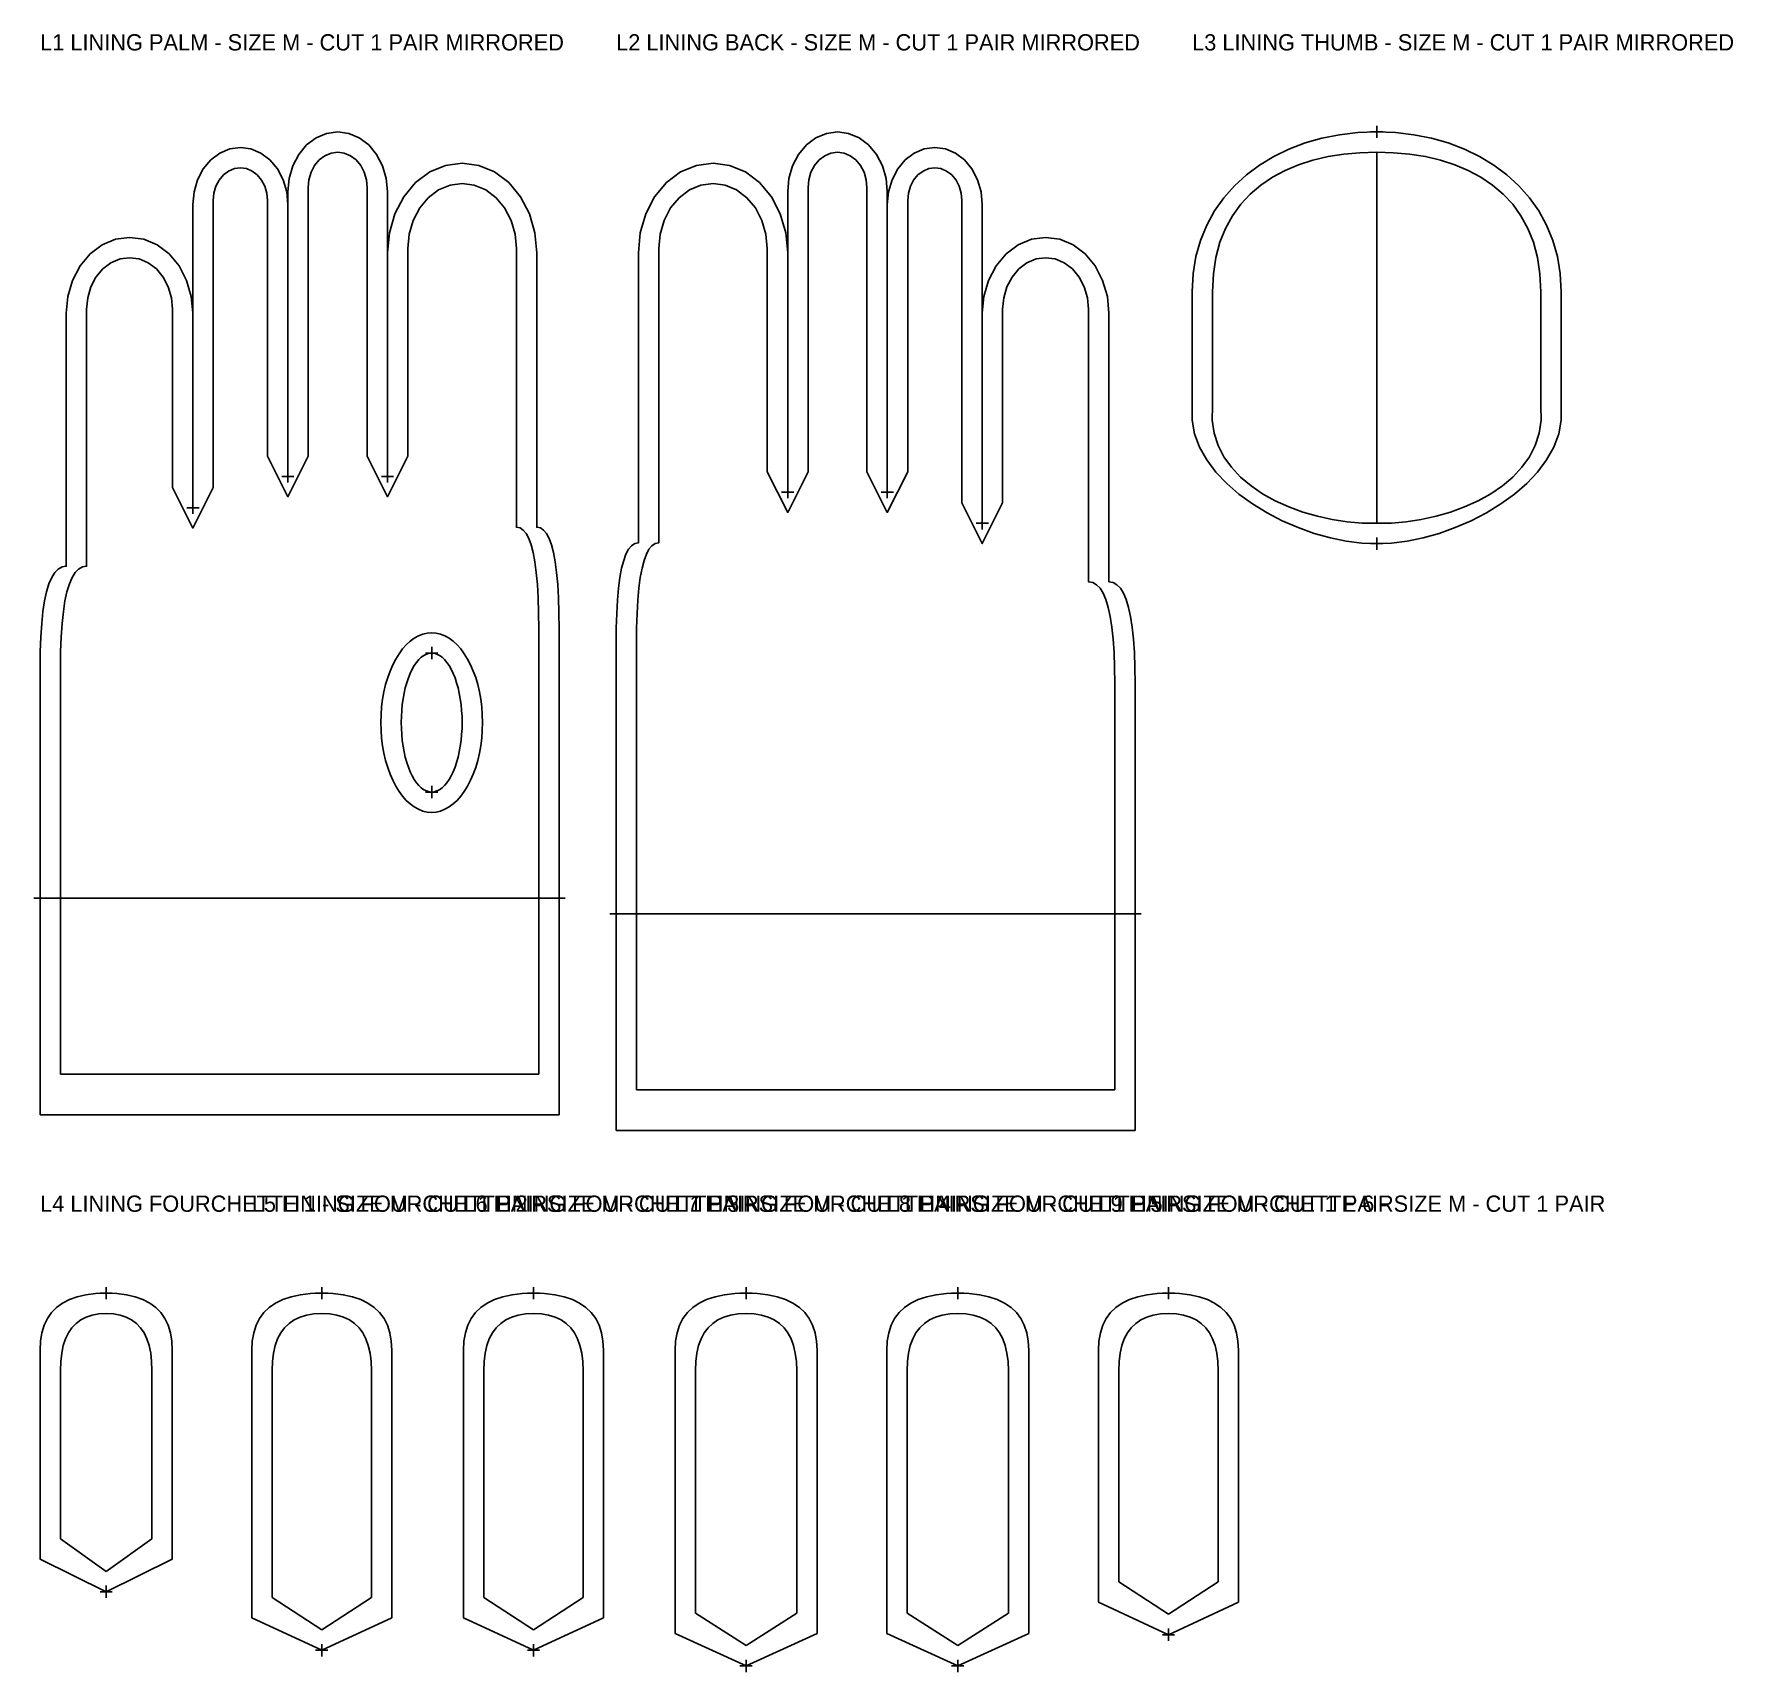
# Model space of a CAD drawing. Header units: millimetres. Extents: x 14 to 431, y 4 to 407.
import ezdxf

# ---------------------------------------------------------------- set-up
doc = ezdxf.new("R2010")
doc.units = ezdxf.units.MM

msp = doc.modelspace()

# ---------------------------------------------------------------- linework, layer by layer
at = {"layer": 'CUT'}
for points in [[(15, 141.44), (15, 251.24), (15.045, 255.233), (15.179, 258.879), (15.402, 262.178), (15.715, 265.129), (16.117, 267.733), (16.608, 269.99), (17.189, 271.9), (17.859, 273.462), (18.618, 274.678), (19.467, 275.546), (20.405, 276.066), (21.432, 276.24), (21.432, 338.413), (21.822, 342.567), (22.973, 346.512), (24.826, 350.052), (27.289, 353.007), (30.239, 355.231), (33.526, 356.612), (36.988, 357.08), (40.45, 356.612), (43.737, 355.231), (46.687, 353.007), (49.15, 350.052), (51.003, 346.512), (52.154, 342.567), (52.544, 338.413), (52.544, 290.64), (52.544, 365.163), (52.836, 368.278), (53.699, 371.236), (55.089, 373.89), (56.936, 376.106), (59.147, 377.774), (61.613, 378.809), (64.208, 379.16), (66.803, 378.809), (69.269, 377.774), (71.48, 376.106), (73.327, 373.89), (74.717, 371.236), (75.58, 368.278), (75.872, 365.163), (75.872, 298.32), (75.872, 368.312), (76.179, 371.58), (77.084, 374.685), (78.542, 377.47), (80.48, 379.796), (82.801, 381.545), (85.388, 382.632), (88.112, 383), (90.836, 382.632), (93.423, 381.545), (95.744, 379.796), (97.682, 377.47), (99.14, 374.685), (100.045, 371.58), (100.352, 368.312), (100.352, 298.32), (100.352, 353.312), (100.812, 358.209), (102.168, 362.861), (104.353, 367.034), (107.257, 370.519), (110.735, 373.141), (114.611, 374.768), (118.692, 375.32), (122.773, 374.768), (126.649, 373.141), (130.127, 370.519), (133.031, 367.034), (135.216, 362.861), (136.572, 358.209), (137.032, 353.312), (137.032, 285.84), (137.906, 285.666), (138.704, 285.146), (139.426, 284.278), (140.072, 283.062), (140.642, 281.5), (141.136, 279.59), (141.554, 277.333), (141.896, 274.729), (142.162, 271.778), (142.352, 268.479), (142.466, 264.833), (142.504, 260.84), (142.504, 141.44)], [(156.504, 137.6), (156.504, 257), (156.542, 260.993), (156.656, 264.639), (156.846, 267.938), (157.112, 270.889), (157.454, 273.493), (157.872, 275.75), (158.366, 277.66), (158.936, 279.222), (159.582, 280.438), (160.304, 281.306), (161.102, 281.826), (161.976, 282), (161.976, 353.312), (162.436, 358.209), (163.792, 362.861), (165.977, 367.034), (168.881, 370.519), (172.359, 373.141), (176.235, 374.768), (180.316, 375.32), (184.397, 374.768), (188.273, 373.141), (191.751, 370.519), (194.655, 367.034), (196.84, 362.861), (198.196, 358.209), (198.656, 353.312), (198.656, 294.48), (198.656, 368.312), (198.963, 371.58), (199.868, 374.685), (201.326, 377.47), (203.264, 379.796), (205.585, 381.545), (208.172, 382.632), (210.896, 383), (213.62, 382.632), (216.207, 381.545), (218.528, 379.796), (220.466, 377.47), (221.924, 374.685), (222.829, 371.58), (223.136, 368.312), (223.136, 294.48), (223.136, 365.163), (223.428, 368.278), (224.291, 371.236), (225.681, 373.89), (227.528, 376.106), (229.739, 377.774), (232.205, 378.809), (234.8, 379.16), (237.395, 378.809), (239.861, 377.774), (242.072, 376.106), (243.919, 373.89), (245.309, 371.236), (246.172, 368.278), (246.464, 365.163), (246.464, 286.8), (246.464, 338.413), (246.854, 342.567), (248.005, 346.512), (249.858, 350.052), (252.321, 353.007), (255.271, 355.231), (258.558, 356.612), (262.02, 357.08), (265.482, 356.612), (268.769, 355.231), (271.719, 353.007), (274.182, 350.052), (276.035, 346.512), (277.186, 342.567), (277.576, 338.413), (277.576, 272.4), (278.603, 272.226), (279.541, 271.706), (280.39, 270.837), (281.149, 269.622), (281.819, 268.06), (282.4, 266.15), (282.891, 263.893), (283.293, 261.289), (283.606, 258.337), (283.829, 255.039), (283.963, 251.393), (284.008, 247.4), (284.008, 137.6)], [(343.357, 383), (347.973, 382.825), (352.461, 382.305), (356.795, 381.449), (360.954, 380.266), (364.913, 378.764), (368.65, 376.953), (372.141, 374.841), (375.364, 372.436), (378.294, 369.748), (380.91, 366.785), (383.186, 363.556), (385.101, 360.07), (386.63, 356.336), (387.752, 352.361), (388.442, 348.156), (388.677, 343.728), (388.677, 315.6), (388.706, 312.132), (388.081, 308.761), (386.86, 305.504), (385.103, 302.379), (382.867, 299.405), (380.211, 296.6), (377.193, 293.981), (373.871, 291.567), (370.303, 289.377), (366.549, 287.427), (362.665, 285.736), (358.711, 284.322), (354.745, 283.204), (350.825, 282.398), (347.01, 281.924), (343.357, 281.8), (339.704, 281.924), (335.888, 282.398), (331.968, 283.204), (328.002, 284.322), (324.048, 285.736), (320.165, 287.427), (316.41, 289.377), (312.843, 291.567), (309.521, 293.981), (306.502, 296.6), (303.846, 299.405), (301.61, 302.379), (299.853, 305.504), (298.633, 308.761), (298.008, 312.132), (298.037, 315.6), (298.037, 343.728), (298.272, 348.156), (298.962, 352.361), (300.083, 356.336), (301.613, 360.07), (303.527, 363.556), (305.804, 366.785), (308.419, 369.748), (311.35, 372.436), (314.572, 374.841), (318.063, 376.953), (321.8, 378.764), (325.76, 380.266), (329.918, 381.449), (334.253, 382.305), (338.74, 382.825), (343.357, 383)], [(118.68, 237.84), (118.652, 239.329), (118.566, 240.806), (118.425, 242.261), (118.229, 243.682), (117.979, 245.058), (117.678, 246.38), (117.327, 247.637), (116.93, 248.819), (116.489, 249.917), (116.008, 250.924), (115.49, 251.831), (114.94, 252.632), (114.361, 253.32), (113.758, 253.89), (113.136, 254.338), (112.499, 254.661), (111.852, 254.855), (111.2, 254.92), (110.548, 254.855), (109.901, 254.661), (109.264, 254.338), (108.642, 253.89), (108.039, 253.32), (107.46, 252.632), (106.91, 251.831), (106.392, 250.924), (105.911, 249.917), (105.47, 248.819), (105.073, 247.637), (104.722, 246.38), (104.421, 245.058), (104.171, 243.682), (103.975, 242.261), (103.834, 240.806), (103.748, 239.329), (103.72, 237.84), (103.748, 236.351), (103.834, 234.874), (103.975, 233.419), (104.171, 231.998), (104.421, 230.622), (104.722, 229.3), (105.073, 228.043), (105.47, 226.861), (105.911, 225.763), (106.392, 224.756), (106.91, 223.849), (107.46, 223.048), (108.039, 222.36), (108.642, 221.79), (109.264, 221.342), (109.901, 221.019), (110.548, 220.825), (111.2, 220.76), (111.852, 220.825), (112.499, 221.019), (113.136, 221.342), (113.758, 221.79), (114.361, 222.36), (114.94, 223.048), (115.49, 223.849), (116.008, 224.756), (116.489, 225.763), (116.93, 226.861), (117.327, 228.043), (117.678, 229.3), (117.979, 230.622), (118.229, 231.998), (118.425, 233.419), (118.566, 234.874), (118.652, 236.351)], [(31.24, 24.24), (47.48, 32.24), (47.48, 83.6), (47.367, 85.836), (47.029, 87.878), (46.465, 89.725), (45.676, 91.378), (44.661, 92.836), (43.42, 94.1), (41.954, 95.169), (40.262, 96.044), (38.345, 96.725), (36.202, 97.211), (33.834, 97.503), (31.24, 97.6), (28.646, 97.503), (26.278, 97.211), (24.135, 96.725), (22.218, 96.044), (20.526, 95.169), (19.06, 94.1), (17.819, 92.836), (16.804, 91.378), (16.015, 89.725), (15.451, 87.878), (15.113, 85.836), (15, 83.6), (15, 32.24)], [(84.2, 9.84), (101.4, 17.84), (101.4, 83.6), (101.281, 85.836), (100.922, 87.878), (100.325, 89.725), (99.489, 91.378), (98.414, 92.836), (97.1, 94.1), (95.547, 95.169), (93.756, 96.044), (91.725, 96.725), (89.456, 97.211), (86.947, 97.503), (84.2, 97.6), (81.453, 97.503), (78.944, 97.211), (76.675, 96.725), (74.644, 96.044), (72.853, 95.169), (71.3, 94.1), (69.986, 92.836), (68.911, 91.378), (68.075, 89.725), (67.478, 87.878), (67.119, 85.836), (67, 83.6), (67, 17.84)], [(136.2, 9.84), (153.4, 17.84), (153.4, 83.6), (153.281, 85.836), (152.922, 87.878), (152.325, 89.725), (151.489, 91.378), (150.414, 92.836), (149.1, 94.1), (147.547, 95.169), (145.756, 96.044), (143.725, 96.725), (141.456, 97.211), (138.947, 97.503), (136.2, 97.6), (133.453, 97.503), (130.944, 97.211), (128.675, 96.725), (126.644, 96.044), (124.853, 95.169), (123.3, 94.1), (121.986, 92.836), (120.911, 91.378), (120.075, 89.725), (119.478, 87.878), (119.119, 85.836), (119, 83.6), (119, 17.84)], [(188.44, 6), (205.88, 14), (205.88, 83.6), (205.759, 85.836), (205.396, 87.878), (204.79, 89.725), (203.942, 91.378), (202.852, 92.836), (201.52, 94.1), (199.946, 95.169), (198.129, 96.044), (196.07, 96.725), (193.769, 97.211), (191.226, 97.503), (188.44, 97.6), (185.654, 97.503), (183.111, 97.211), (180.81, 96.725), (178.751, 96.044), (176.934, 95.169), (175.36, 94.1), (174.028, 92.836), (172.938, 91.378), (172.09, 89.725), (171.484, 87.878), (171.121, 85.836), (171, 83.6), (171, 14)], [(240.44, 6), (257.88, 14), (257.88, 83.6), (257.759, 85.836), (257.396, 87.878), (256.79, 89.725), (255.942, 91.378), (254.852, 92.836), (253.52, 94.1), (251.946, 95.169), (250.129, 96.044), (248.07, 96.725), (245.769, 97.211), (243.226, 97.503), (240.44, 97.6), (237.654, 97.503), (235.111, 97.211), (232.81, 96.725), (230.751, 96.044), (228.934, 95.169), (227.36, 94.1), (226.028, 92.836), (224.938, 91.378), (224.09, 89.725), (223.484, 87.878), (223.121, 85.836), (223, 83.6), (223, 14)], [(292.2, 13.68), (309.4, 21.68), (309.4, 83.6), (309.281, 85.836), (308.922, 87.878), (308.325, 89.725), (307.489, 91.378), (306.414, 92.836), (305.1, 94.1), (303.547, 95.169), (301.756, 96.044), (299.725, 96.725), (297.456, 97.211), (294.947, 97.503), (292.2, 97.6), (289.453, 97.503), (286.944, 97.211), (284.675, 96.725), (282.644, 96.044), (280.853, 95.169), (279.3, 94.1), (277.986, 92.836), (276.911, 91.378), (276.075, 89.725), (275.478, 87.878), (275.119, 85.836), (275, 83.6), (275, 21.68)]]:
    msp.add_lwpolyline(points, close=True, dxfattribs=at)
at = {"layer": 'MARK'}
for points in [[(343.357, 286.8), (343.357, 378)], [(15, 194.64), (142.504, 194.64)], [(156.504, 190.8), (284.008, 190.8)]]:
    msp.add_lwpolyline(points, dxfattribs=at)
at = {"layer": 'NOTCH'}
for points in [[(343.357, 384.5), (343.357, 381.5)], [(341.857, 383), (344.857, 383)], [(74.372, 298.32), (77.372, 298.32)], [(75.872, 299.82), (75.872, 296.82)], [(98.852, 298.32), (101.852, 298.32)], [(100.352, 299.82), (100.352, 296.82)], [(197.156, 294.48), (200.156, 294.48)], [(198.656, 295.98), (198.656, 292.98)], [(221.636, 294.48), (224.636, 294.48)], [(223.136, 295.98), (223.136, 292.98)], [(51.044, 290.64), (54.044, 290.64)], [(52.544, 292.14), (52.544, 289.14)], [(246.464, 288.3), (246.464, 285.3)], [(244.964, 286.8), (247.964, 286.8)], [(341.857, 281.8), (344.857, 281.8)], [(343.357, 283.3), (343.357, 280.3)], [(109.7, 254.92), (112.7, 254.92)], [(111.2, 256.42), (111.2, 253.42)], [(111.2, 222.26), (111.2, 219.26)], [(109.7, 220.76), (112.7, 220.76)], [(13.5, 194.64), (16.5, 194.64)], [(15, 196.14), (15, 193.14)], [(141.004, 194.64), (144.004, 194.64)], [(142.504, 196.14), (142.504, 193.14)], [(156.504, 192.3), (156.504, 189.3)], [(284.008, 192.3), (284.008, 189.3)], [(155.004, 190.8), (158.004, 190.8)], [(282.508, 190.8), (285.508, 190.8)], [(29.74, 97.6), (32.74, 97.6)], [(31.24, 99.1), (31.24, 96.1)], [(82.7, 97.6), (85.7, 97.6)], [(84.2, 99.1), (84.2, 96.1)], [(134.7, 97.6), (137.7, 97.6)], [(136.2, 99.1), (136.2, 96.1)], [(186.94, 97.6), (189.94, 97.6)], [(188.44, 99.1), (188.44, 96.1)], [(238.94, 97.6), (241.94, 97.6)], [(240.44, 99.1), (240.44, 96.1)], [(290.7, 97.6), (293.7, 97.6)], [(292.2, 99.1), (292.2, 96.1)], [(31.24, 25.74), (31.24, 22.74)], [(29.74, 24.24), (32.74, 24.24)], [(290.7, 13.68), (293.7, 13.68)], [(292.2, 15.18), (292.2, 12.18)], [(82.7, 9.84), (85.7, 9.84)], [(84.2, 11.34), (84.2, 8.34)], [(134.7, 9.84), (137.7, 9.84)], [(136.2, 11.34), (136.2, 8.34)], [(186.94, 6), (189.94, 6)], [(188.44, 7.5), (188.44, 4.5)], [(238.94, 6), (241.94, 6)], [(240.44, 7.5), (240.44, 4.5)]]:
    msp.add_lwpolyline(points, dxfattribs=at)
at = {"layer": 'SEAM'}
for points in [[(20, 151.44), (20, 251.24), (20.045, 255.233), (20.179, 258.879), (20.402, 262.178), (20.715, 265.129), (21.117, 267.733), (21.608, 269.99), (22.189, 271.9), (22.859, 273.462), (23.618, 274.678), (24.467, 275.546), (25.405, 276.066), (26.432, 276.24), (26.432, 339.413), (26.697, 342.232), (27.477, 344.909), (28.735, 347.311), (30.406, 349.316), (32.408, 350.826), (34.639, 351.762), (36.988, 352.08), (39.337, 351.762), (41.568, 350.826), (43.57, 349.316), (45.241, 347.311), (46.499, 344.909), (47.279, 342.232), (47.544, 339.413), (47.544, 295.64), (52.544, 285.64), (57.544, 295.64), (57.544, 366.163), (57.711, 367.943), (58.204, 369.633), (58.998, 371.149), (60.053, 372.415), (61.317, 373.368), (62.725, 373.96), (64.208, 374.16), (65.691, 373.96), (67.099, 373.368), (68.363, 372.415), (69.418, 371.149), (70.212, 369.633), (70.705, 367.943), (70.872, 366.163), (70.872, 303.32), (75.872, 293.32), (80.872, 303.32), (80.872, 369.312), (81.054, 371.245), (81.589, 373.082), (82.452, 374.729), (83.598, 376.105), (84.971, 377.14), (86.501, 377.782), (88.112, 378), (89.723, 377.782), (91.253, 377.14), (92.626, 376.105), (93.772, 374.729), (94.635, 373.082), (95.17, 371.245), (95.352, 369.312), (95.352, 303.32), (100.352, 293.32), (105.352, 303.32), (105.352, 354.312), (105.686, 357.874), (106.673, 361.258), (108.262, 364.293), (110.375, 366.828), (112.904, 368.735), (115.724, 369.919), (118.692, 370.32), (121.66, 369.919), (124.48, 368.735), (127.009, 366.828), (129.122, 364.293), (130.711, 361.258), (131.698, 357.874), (132.032, 354.312), (132.032, 285.84), (132.906, 285.666), (133.704, 285.146), (134.426, 284.278), (135.072, 283.062), (135.642, 281.5), (136.136, 279.59), (136.554, 277.333), (136.896, 274.729), (137.162, 271.778), (137.352, 268.479), (137.466, 264.833), (137.504, 260.84), (137.504, 151.44)], [(161.504, 147.6), (161.504, 257), (161.542, 260.993), (161.656, 264.639), (161.846, 267.938), (162.112, 270.889), (162.454, 273.493), (162.872, 275.75), (163.366, 277.66), (163.936, 279.222), (164.582, 280.438), (165.304, 281.306), (166.102, 281.826), (166.976, 282), (166.976, 354.312), (167.31, 357.874), (168.297, 361.258), (169.886, 364.293), (171.999, 366.828), (174.528, 368.735), (177.348, 369.919), (180.316, 370.32), (183.284, 369.919), (186.104, 368.735), (188.633, 366.828), (190.746, 364.293), (192.335, 361.258), (193.322, 357.874), (193.656, 354.312), (193.656, 299.48), (198.656, 289.48), (203.656, 299.48), (203.656, 369.312), (203.838, 371.245), (204.373, 373.082), (205.236, 374.729), (206.382, 376.105), (207.755, 377.14), (209.285, 377.782), (210.896, 378), (212.507, 377.782), (214.037, 377.14), (215.41, 376.105), (216.556, 374.729), (217.419, 373.082), (217.954, 371.245), (218.136, 369.312), (218.136, 299.48), (223.136, 289.48), (228.136, 299.48), (228.136, 366.163), (228.303, 367.943), (228.796, 369.633), (229.59, 371.149), (230.645, 372.415), (231.909, 373.368), (233.317, 373.96), (234.8, 374.16), (236.283, 373.96), (237.691, 373.368), (238.955, 372.415), (240.01, 371.149), (240.804, 369.633), (241.297, 367.943), (241.464, 366.163), (241.464, 291.8), (246.464, 281.8), (251.464, 291.8), (251.464, 339.413), (251.729, 342.232), (252.509, 344.909), (253.767, 347.311), (255.438, 349.316), (257.44, 350.826), (259.671, 351.762), (262.02, 352.08), (264.369, 351.762), (266.6, 350.826), (268.602, 349.316), (270.273, 347.311), (271.531, 344.909), (272.311, 342.232), (272.576, 339.413), (272.576, 272.4), (273.603, 272.226), (274.541, 271.706), (275.39, 270.837), (276.149, 269.622), (276.819, 268.06), (277.4, 266.15), (277.891, 263.893), (278.293, 261.289), (278.606, 258.337), (278.829, 255.039), (278.963, 251.393), (279.008, 247.4), (279.008, 147.6)], [(343.357, 378), (347.464, 377.881), (351.456, 377.52), (355.312, 376.91), (359.012, 376.047), (362.535, 374.924), (365.86, 373.535), (368.966, 371.874), (371.833, 369.936), (374.44, 367.714), (376.766, 365.203), (378.792, 362.397), (380.495, 359.289), (381.856, 355.874), (382.854, 352.146), (383.468, 348.1), (383.677, 343.728), (383.677, 315.6), (383.762, 312.188), (383.295, 308.976), (382.322, 305.965), (380.885, 303.16), (379.027, 300.565), (376.793, 298.182), (374.227, 296.015), (371.371, 294.067), (368.27, 292.343), (364.967, 290.845), (361.506, 289.576), (357.93, 288.541), (354.284, 287.742), (350.61, 287.184), (346.953, 286.868), (343.357, 286.8), (339.76, 286.868), (336.103, 287.184), (332.43, 287.742), (328.784, 288.541), (325.208, 289.576), (321.747, 290.845), (318.444, 292.343), (315.343, 294.067), (312.487, 296.015), (309.92, 298.182), (307.686, 300.565), (305.829, 303.16), (304.392, 305.965), (303.418, 308.976), (302.952, 312.188), (303.037, 315.6), (303.037, 343.728), (303.246, 348.1), (303.86, 352.146), (304.857, 355.874), (306.218, 359.289), (307.922, 362.397), (309.947, 365.203), (312.274, 367.714), (314.881, 369.936), (317.748, 371.874), (320.854, 373.535), (324.179, 374.924), (327.701, 376.047), (331.401, 376.91), (335.257, 377.52), (339.249, 377.881), (343.357, 378)], [(123.68, 237.84), (123.633, 239.764), (123.49, 241.674), (123.255, 243.555), (122.927, 245.392), (122.511, 247.171), (122.008, 248.88), (121.423, 250.505), (120.76, 252.033), (120.025, 253.453), (119.222, 254.754), (118.358, 255.927), (117.44, 256.962), (116.474, 257.851), (115.468, 258.588), (114.43, 259.168), (113.367, 259.585), (112.288, 259.836), (111.2, 259.92), (110.112, 259.836), (109.033, 259.585), (107.97, 259.168), (106.932, 258.588), (105.926, 257.851), (104.96, 256.962), (104.042, 255.927), (103.178, 254.754), (102.375, 253.453), (101.64, 252.033), (100.977, 250.505), (100.392, 248.88), (99.889, 247.171), (99.473, 245.392), (99.145, 243.555), (98.91, 241.674), (98.767, 239.764), (98.72, 237.84), (98.767, 235.916), (98.91, 234.006), (99.145, 232.125), (99.473, 230.288), (99.889, 228.509), (100.392, 226.8), (100.977, 225.175), (101.64, 223.647), (102.375, 222.227), (103.178, 220.926), (104.042, 219.753), (104.96, 218.718), (105.926, 217.829), (106.932, 217.092), (107.97, 216.512), (109.033, 216.095), (110.112, 215.844), (111.2, 215.76), (112.288, 215.844), (113.367, 216.095), (114.43, 216.512), (115.468, 217.092), (116.474, 217.829), (117.44, 218.718), (118.358, 219.753), (119.222, 220.926), (120.025, 222.227), (120.76, 223.647), (121.423, 225.175), (122.008, 226.8), (122.511, 228.509), (122.927, 230.288), (123.255, 232.125), (123.49, 234.006), (123.633, 235.916)], [(31.24, 29.24), (42.48, 37.24), (42.48, 78.6), (42.402, 80.836), (42.168, 82.878), (41.778, 84.725), (41.231, 86.378), (40.529, 87.836), (39.67, 89.1), (38.655, 90.169), (37.484, 91.044), (36.157, 91.725), (34.674, 92.211), (33.035, 92.503), (31.24, 92.6), (29.445, 92.503), (27.806, 92.211), (26.323, 91.725), (24.996, 91.044), (23.825, 90.169), (22.81, 89.1), (21.951, 87.836), (21.249, 86.378), (20.703, 84.725), (20.312, 82.878), (20.078, 80.836), (20, 78.6), (20, 37.24)], [(84.2, 14.84), (96.4, 22.84), (96.4, 78.6), (96.315, 80.836), (96.061, 82.878), (95.638, 84.725), (95.044, 86.378), (94.282, 87.836), (93.35, 89.1), (92.249, 90.169), (90.978, 91.044), (89.537, 91.725), (87.928, 92.211), (86.149, 92.503), (84.2, 92.6), (82.251, 92.503), (80.472, 92.211), (78.862, 91.725), (77.422, 91.044), (76.151, 90.169), (75.05, 89.1), (74.118, 87.836), (73.356, 86.378), (72.763, 84.725), (72.339, 82.878), (72.085, 80.836), (72, 78.6), (72, 22.84)], [(136.2, 14.84), (148.4, 22.84), (148.4, 78.6), (148.315, 80.836), (148.061, 82.878), (147.637, 84.725), (147.044, 86.378), (146.282, 87.836), (145.35, 89.1), (144.249, 90.169), (142.978, 91.044), (141.537, 91.725), (139.928, 92.211), (138.149, 92.503), (136.2, 92.6), (134.251, 92.503), (132.472, 92.211), (130.863, 91.725), (129.422, 91.044), (128.151, 90.169), (127.05, 89.1), (126.118, 87.836), (125.356, 86.378), (124.763, 84.725), (124.339, 82.878), (124.085, 80.836), (124, 78.6), (124, 22.84)], [(188.44, 11), (200.88, 19), (200.88, 78.6), (200.794, 80.836), (200.534, 82.878), (200.102, 84.725), (199.498, 86.378), (198.72, 87.836), (197.77, 89.1), (196.647, 90.169), (195.351, 91.044), (193.882, 91.725), (192.241, 92.211), (190.427, 92.503), (188.44, 92.6), (186.453, 92.503), (184.639, 92.211), (182.998, 91.725), (181.529, 91.044), (180.233, 90.169), (179.11, 89.1), (178.16, 87.836), (177.382, 86.378), (176.778, 84.725), (176.346, 82.878), (176.086, 80.836), (176, 78.6), (176, 19)], [(240.44, 11), (252.88, 19), (252.88, 78.6), (252.794, 80.836), (252.534, 82.878), (252.102, 84.725), (251.498, 86.378), (250.72, 87.836), (249.77, 89.1), (248.647, 90.169), (247.351, 91.044), (245.882, 91.725), (244.241, 92.211), (242.427, 92.503), (240.44, 92.6), (238.453, 92.503), (236.639, 92.211), (234.998, 91.725), (233.529, 91.044), (232.233, 90.169), (231.11, 89.1), (230.16, 87.836), (229.382, 86.378), (228.778, 84.725), (228.346, 82.878), (228.086, 80.836), (228, 78.6), (228, 19)], [(292.2, 18.68), (304.4, 26.68), (304.4, 78.6), (304.315, 80.836), (304.061, 82.878), (303.637, 84.725), (303.044, 86.378), (302.282, 87.836), (301.35, 89.1), (300.249, 90.169), (298.978, 91.044), (297.538, 91.725), (295.928, 92.211), (294.149, 92.503), (292.2, 92.6), (290.251, 92.503), (288.472, 92.211), (286.863, 91.725), (285.422, 91.044), (284.151, 90.169), (283.05, 89.1), (282.118, 87.836), (281.356, 86.378), (280.762, 84.725), (280.339, 82.878), (280.085, 80.836), (280, 78.6), (280, 26.68)]]:
    msp.add_lwpolyline(points, close=True, dxfattribs=at)

# ---------------------------------------------------------------- texts
at = {"layer": 'TEXT'}
for s, p in [('L1 LINING PALM - SIZE M - CUT 1 PAIR MIRRORED', (15, 403)), ('L2 LINING BACK - SIZE M - CUT 1 PAIR MIRRORED', (156.504, 403)), ('L3 LINING THUMB - SIZE M - CUT 1 PAIR MIRRORED', (298.008, 403)), ('L4 LINING FOURCHETTE 1 - SIZE M - CUT 1 PAIR', (15, 117.6)), ('L5 LINING FOURCHETTE 2 - SIZE M - CUT 1 PAIR', (67, 117.6)), ('L6 LINING FOURCHETTE 3 - SIZE M - CUT 1 PAIR', (119, 117.6)), ('L7 LINING FOURCHETTE 4 - SIZE M - CUT 1 PAIR', (171, 117.6)), ('L8 LINING FOURCHETTE 5 - SIZE M - CUT 1 PAIR', (223, 117.6)), ('L9 LINING FOURCHETTE 6 - SIZE M - CUT 1 PAIR', (275, 117.6))]:
    msp.add_text(s, height=4, dxfattribs=at).set_placement(p)

doc.saveas('drawing.dxf')
